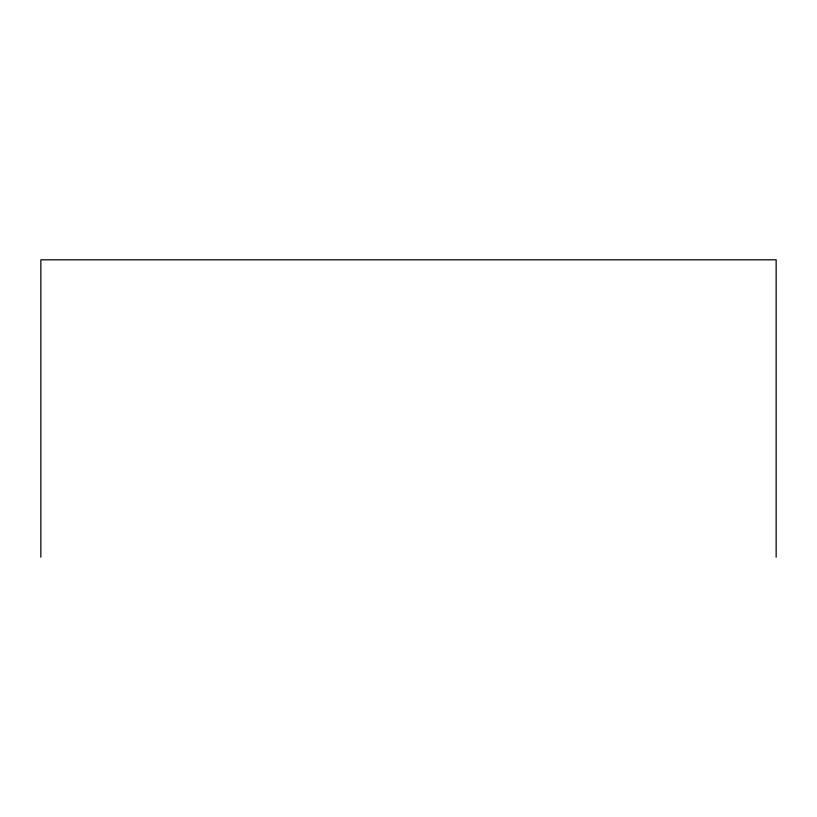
<?xml version="1.0" encoding="UTF-8"?>
<svg xmlns="http://www.w3.org/2000/svg" width="817" height="817" viewBox="0 0 817 817"><rect width="100%" height="100%" fill="white"/><g stroke="black" fill="none" stroke-linecap="round" stroke-linejoin="round"><path stroke-width="1.23" d="M776.15 557.184L776.15 259.816L40.85 259.816L40.85 557.184"/></g></svg>
